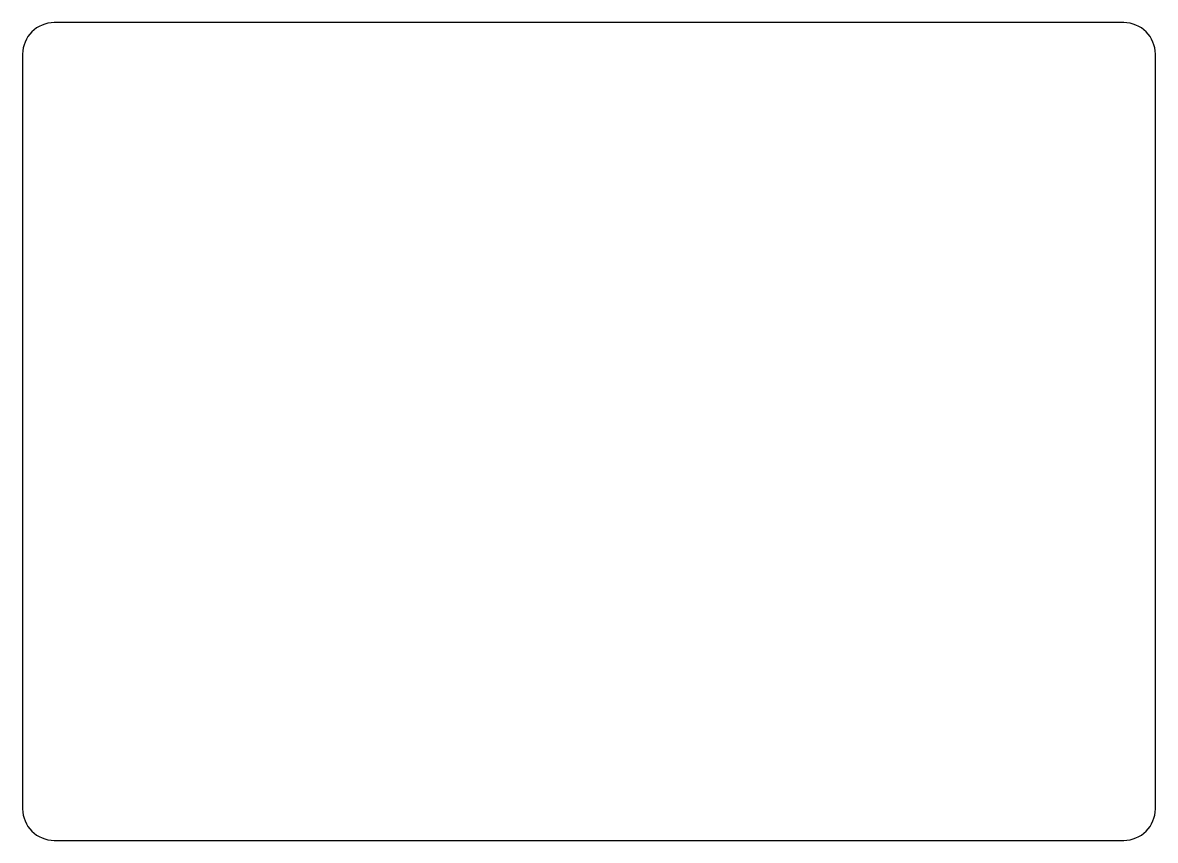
# Model space of a CAD drawing. Header units: millimetres. Extents: x -18 to 0, y 0 to 13.
import ezdxf

# ---------------------------------------------------------------- set-up
doc = ezdxf.new("R2010")
doc.units = ezdxf.units.MM

msp = doc.modelspace()

# ---------------------------------------------------------------- linework, layer by layer
msp.add_lwpolyline([(-0.5, 13), (-17.5, 13, 0.414214), (-18, 12.5), (-18, 0.5, 0.414214), (-17.5, 0), (-0.5, 0, 0.414214), (0, 0.5), (0, 12.5, 0.414214)], format="xyb", close=True)

doc.saveas('drawing.dxf')
